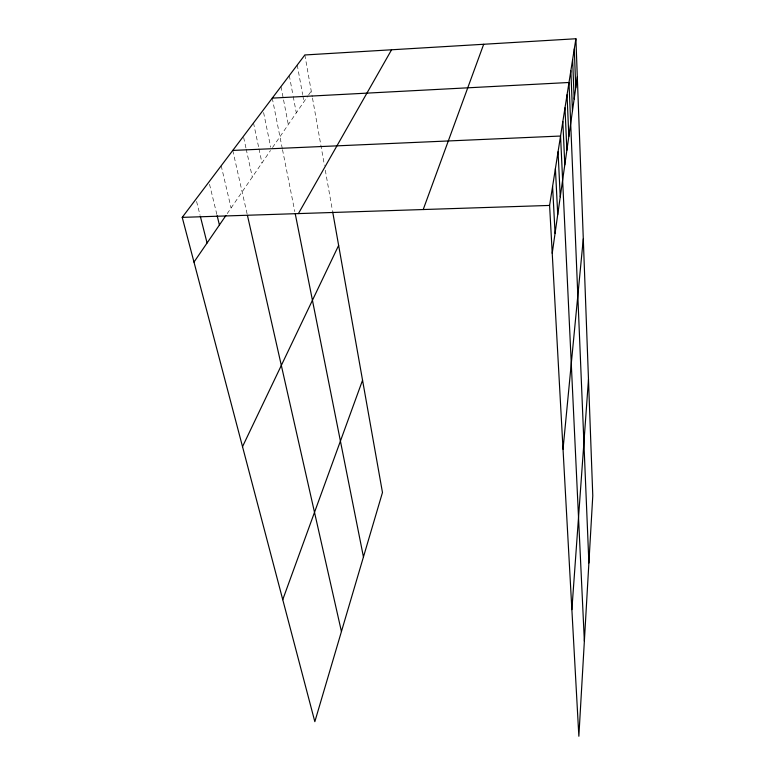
<?xml version="1.0" encoding="UTF-8"?>
<svg xmlns="http://www.w3.org/2000/svg" width="775" height="775" viewBox="0 0 775 775"><rect width="100%" height="100%" fill="white"/><g stroke="black" fill="none" stroke-linecap="round" stroke-linejoin="round"><path stroke-width="0.58" stroke-dasharray="3.88 2.91" d="M227.191 213.648L270.514 150.486M272.519 147.56L307.927 95.926M308.595 94.957L311.25 91.072M196.569 201.442L200.076 215.295M209.521 184.285L216.874 214.53M221.195 165.753L231.086 207.981M232.771 150.428L247.177 214.21M243.66 137.495L245.946 147.967M246.198 149.129L252.301 177.039M253.512 122.954L258.734 147.657M258.986 148.829L261.969 162.944M263.597 112.54L270.698 147.211M272.267 98.115L282.274 148.471M282.507 149.643L294.829 211.643M280.986 86.577L288.31 124.533M289.298 75.553L293.018 95.383M293.241 96.555L296.302 112.879M297.251 65.032L302.647 94.637M302.86 95.819L303.936 101.738M304.846 54.967L312.296 96.972M312.509 98.154L324.454 165.463M325.297 170.209L332.465 210.635"/><path stroke-width="1.16" d="M571.873 609.605L588.477 379.392M563.028 449.209L583.294 238.865M552.226 253.289L577.307 76.832M575.903 38.75L592.778 495.758L578.857 736.25L549.591 205.433L575.903 38.75L304.846 54.967L182.222 217.368L314.834 721.67L382.472 492.493L332.678 211.827M282.749 599.666L362.555 380.215M423.208 209.541L483.687 44.272M242.517 446.671L338.636 245.423M298.404 213.59L391.578 49.784M193.983 262.086L225.903 215.537M272.267 98.115L568.995 82.489L588.884 562.96M232.771 150.428L560.548 136.032L584.36 641.128M182.222 217.368L549.591 205.433M200.367 216.448L207.07 243.001M217.155 215.692L219.412 224.992M247.438 215.382L341.436 631.538M295.285 213.977L363.446 556.963M552.585 186.436L555.065 233.314M555.404 168.601L557.738 214.53M558.048 151.832L560.248 196.84M562.834 121.549L564.801 164.823M564.994 107.841L566.864 150.292M567.048 94.831L568.831 136.497M572.618 59.568L574.159 99.016M570.855 70.748L572.463 110.903M574.294 48.912L575.767 87.662"/></g></svg>
